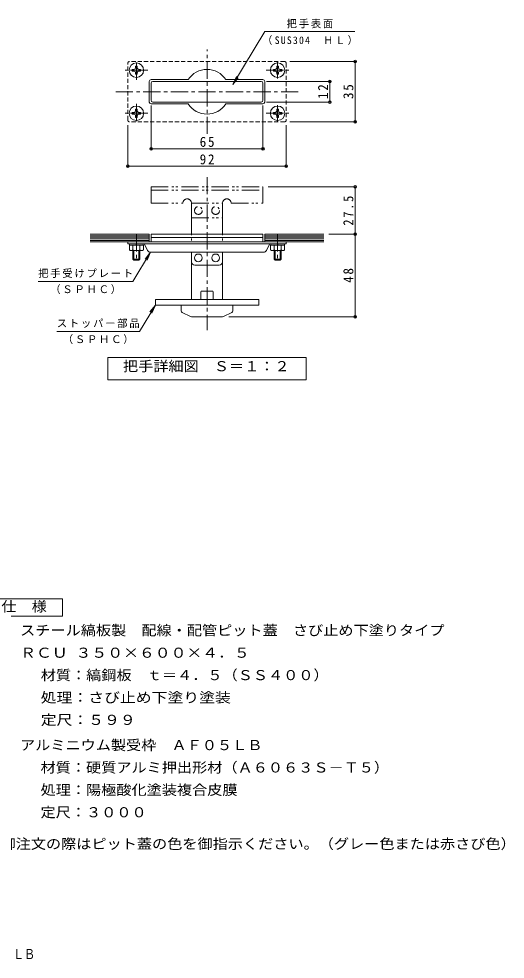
# Model space of a CAD drawing. Units: millimetres, scale not verified, with parts at other scales. Extents: x -295 to 357, y -277 to 269.
# Drawn here: x 74 to 357, y -277 to 269 of the extents above; entities that cross this region are included whole.
import ezdxf
from ezdxf.enums import TextEntityAlignment as Align

# ---------------------------------------------------------------- set-up
doc = ezdxf.new("R2010")
doc.units = ezdxf.units.MM
doc.header["$LTSCALE"] = 2
doc.header["$PDMODE"] = 32
doc.header["$PDSIZE"] = 1.6
for name, pattern in [('CHAIN1', [8, 5, -1, 1, -1]), ('DASHED1', [1.8, 1.2, -0.6]), ('DOUBLE_CHAIN1', [8.8, 5, -1, 0.6, -0.6, 0.6, -1])]:
    doc.linetypes.add(name, pattern=pattern)
for name, color, linetype, lineweight in [('C-0', 6, 'Continuous', 9), ('C-2', 3, 'Continuous', 9), ('C-4', 7, 'Continuous', 9), ('C-5', 7, 'Continuous', 9), ('C-A', 2, 'Continuous', 9), ('D-5', 7, 'Continuous', 9)]:
    doc.layers.add(name, color=color, linetype=linetype, lineweight=lineweight)
doc.layers.add('F-4_F-4ﾚｲﾔ', color=2, linetype='Continuous')
doc.styles.add('ＭＳ ゴシック', font='')
doc.styles.get('ＭＳ ゴシック').set_extended_font_data('MS Gothic')

msp = doc.modelspace()

# ---------------------------------------------------------------- linework, layer by layer
at = {"layer": 'C-0', "linetype": 'CHAIN1'}
for p, q in [((183.77, 202.529), (183.77, 251.529)), ((130.77, 227.029), (236.77, 227.029)), ((183.77, 177.459), (183.77, 88.65)), ((142.77, 144.279), (142.77, 128.415)), ((224.77, 144.279), (224.77, 128.415))]:
    msp.add_line(p, q, dxfattribs=at)
at = {"layer": 'C-0', "linetype": 'DASHED1'}
for p, q in [((137.77, 210.529), (137.77, 243.529)), ((228.77, 244.529), (138.77, 244.529)), ((229.77, 243.529), (229.77, 210.529)), ((228.77, 209.529), (138.77, 209.529))]:
    msp.add_line(p, q, dxfattribs=at)
at = {"layer": 'C-0', "color": 3}
for p, q in [((151.27, 222.029), (151.27, 232.029)), ((215.27, 233.029), (152.27, 233.029)), ((216.27, 222.029), (216.27, 232.029)), ((215.27, 221.029), (152.27, 221.029)), ((151.27, 144.279), (216.27, 144.279)), ((216.27, 144.279), (216.27, 142.279))]:
    msp.add_line(p, q, dxfattribs=at)
at = {"layer": 'C-0', "color": 3, "linetype": 'DOUBLE_CHAIN1'}
for p, q in [((151.27, 171.779), (216.27, 171.779)), ((216.27, 171.779), (216.27, 169.779))]:
    msp.add_line(p, q, dxfattribs=at)
at = {"layer": 'C-0', "color": 4, "linetype": 'DOUBLE_CHAIN1'}
for p, q in [((151.27, 169.779), (151.27, 162.279)), ((216.27, 169.779), (216.27, 162.279)), ((151.27, 162.279), (169.77, 162.279)), ((174.77, 162.279), (174.77, 153.779)), ((174.77, 162.279), (192.77, 162.279)), ((192.77, 162.279), (192.77, 153.779)), ((197.77, 162.279), (216.27, 162.279)), ((174.77, 153.779), (192.77, 153.779))]:
    msp.add_line(p, q, dxfattribs=at)
at = {"layer": 'C-0', "color": 2, "linetype": 'DOUBLE_CHAIN1'}
for p, q in [((174.77, 153.779), (174.77, 139.779)), ((192.77, 153.779), (192.77, 139.779))]:
    msp.add_line(p, q, dxfattribs=at)
at = {"layer": 'C-0', "color": 4}
for p, q in [((151.27, 142.279), (151.27, 139.779)), ((216.27, 142.279), (216.27, 139.779)), ((174.77, 128.279), (174.77, 133.779)), ((192.77, 128.279), (192.77, 133.779)), ((190.77, 126.279), (176.77, 126.279))]:
    msp.add_line(p, q, dxfattribs=at)
at = {"layer": 'C-0'}
for p, q in [((137.77, 139.779), (137.77, 138.779)), ((137.77, 139.779), (229.77, 139.779)), ((229.77, 138.779), (137.77, 138.779)), ((147.408, 138.502), (149.217, 134.884)), ((220.132, 138.502), (218.323, 134.884)), ((229.77, 139.779), (229.77, 138.779)), ((151.006, 133.779), (216.534, 133.779))]:
    msp.add_line(p, q, dxfattribs=at)
at = {"layer": 'C-0', "color": 2}
for p, q in [((174.77, 128.279), (174.77, 106.279)), ((192.77, 128.279), (192.77, 106.279)), ((180.27, 106.779), (180.27, 110.779)), ((186.77, 111.279), (180.77, 111.279)), ((187.27, 106.779), (187.27, 110.779)), ((186.77, 106.279), (180.77, 106.279)), ((168.77, 99.716), (168.77, 103.079)), ((174.167, 96.56), (169.347, 98.809)), ((193.373, 96.56), (198.193, 98.809)), ((198.77, 99.716), (198.77, 103.079)), ((192.105, 96.279), (175.436, 96.279))]:
    msp.add_line(p, q, dxfattribs=at)
at = {"layer": 'C-0', "color": 7}
for p, q in [((153.77, 106.279), (213.77, 106.279)), ((213.77, 106.279), (213.77, 103.079))]:
    msp.add_line(p, q, dxfattribs=at)
at = {"layer": 'C-0', "color": 3, "linetype": 'DOUBLE_CHAIN1'}
msp.add_lwpolyline([(151.27, 171.779), (151.27, 169.779), (216.27, 169.779)], dxfattribs=at)
at = {"layer": 'C-0', "color": 3}
msp.add_lwpolyline([(151.27, 144.279), (151.27, 142.279), (216.27, 142.279)], dxfattribs=at)
at = {"layer": 'C-0', "color": 7}
msp.add_lwpolyline([(153.77, 106.279), (153.77, 103.079), (213.77, 103.079)], dxfattribs=at)
at = {"layer": 'C-0', "color": 4, "linetype": 'DOUBLE_CHAIN1'}
for centre in [(178.77, 158.029), (188.77, 158.029)]:
    msp.add_circle(centre, 2.25, dxfattribs=at)
at = {"layer": 'C-0', "color": 4}
for centre in [(178.77, 130.529), (188.77, 130.529)]:
    msp.add_circle(centre, 2.25, dxfattribs=at)
at = {"layer": 'C-0', "linetype": 'DASHED1'}
for centre, start, end in [((138.77, 243.529), 90, 180), ((228.77, 243.529), 0, 90), ((138.77, 210.529), 180, 270), ((228.77, 210.529), 270, 0)]:
    msp.add_arc(centre, 1, start, end, dxfattribs=at)
at = {"layer": 'C-0', "color": 3}
for centre, start, end in [((152.27, 232.029), 90, 180), ((215.27, 232.029), 0, 90), ((152.27, 222.029), 180, 270), ((215.27, 222.029), 270, 0)]:
    msp.add_arc(centre, 1, start, end, dxfattribs=at)
at = {"layer": 'C-0', "color": 4, "linetype": 'DOUBLE_CHAIN1'}
for centre in [(172.27, 162.279), (195.27, 162.279)]:
    msp.add_arc(centre, 2.5, 0, 180, dxfattribs=at)
at = {"layer": 'C-0'}
for centre, radius, start, end in [((146.961, 138.279), 0.5, 26.56569, 90), ((220.579, 138.279), 0.5, 90, 153.43431), ((151.006, 135.779), 2, 206.5649, 270), ((216.534, 135.779), 2, 270, 333.4351)]:
    msp.add_arc(centre, radius, start, end, dxfattribs=at)
at = {"layer": 'C-0', "color": 4}
for centre, start, end in [((176.77, 128.279), 180, 270), ((190.77, 128.279), 270, 0)]:
    msp.add_arc(centre, 2, start, end, dxfattribs=at)
at = {"layer": 'C-0', "color": 2}
for centre, radius, start, end in [((180.77, 110.779), 0.5, 90, 180), ((186.77, 110.779), 0.5, 0, 90), ((180.77, 106.779), 0.5, 180, 270), ((186.77, 106.779), 0.5, 270, 0), ((169.77, 99.716), 1, 180, 244.98311), ((197.77, 99.716), 1, 295.01689, 0), ((175.436, 99.279), 3, 244.983, 270), ((192.105, 99.279), 3, 270, 295.017)]:
    msp.add_arc(centre, radius, start, end, dxfattribs=at)
at = {"layer": 'C-2'}
for p, q in [((150.27, 233.029), (150.27, 221.029)), ((151.27, 234.029), (172.816, 234.029)), ((216.27, 234.029), (194.725, 234.029)), ((217.27, 233.029), (217.27, 221.029)), ((151.27, 220.029), (172.816, 220.029)), ((216.27, 220.029), (194.725, 220.029)), ((115.965, 143.379), (150.27, 143.379)), ((115.965, 142.479), (150.27, 142.479)), ((251.575, 143.379), (217.27, 143.379)), ((251.575, 142.479), (217.27, 142.479)), ((115.965, 141.579), (150.27, 141.579)), ((115.965, 140.679), (150.27, 140.679)), ((115.965, 139.779), (150.27, 139.779)), ((251.575, 141.579), (217.27, 141.579)), ((251.575, 140.679), (217.27, 140.679)), ((251.575, 139.779), (217.27, 139.779))]:
    msp.add_line(p, q, dxfattribs=at)
for points in [[(115.965, 144.279), (150.27, 144.279), (150.27, 139.779)], [(251.575, 144.279), (217.27, 144.279), (217.27, 139.779)]]:
    msp.add_lwpolyline(points, dxfattribs=at)
for centre, radius, start, end in [((183.77, 227.029), 13, 32.57892, 147.42107), ((151.27, 233.029), 1, 90, 180), ((216.27, 233.029), 1, 0, 90), ((151.27, 221.029), 1, 180, 270), ((183.77, 227.029), 13, 212.57893, 327.42108), ((216.27, 221.029), 1, 270, 0)]:
    msp.add_arc(centre, radius, start, end, dxfattribs=at)
at = {"layer": 'C-4'}
for p, q in [((231.77, 244.529), (270.44, 244.529)), ((269.84, 209.529), (269.84, 244.529)), ((218.27, 233.029), (255.655, 233.029)), ((255.055, 221.029), (255.055, 233.029)), ((151.27, 219.029), (151.27, 193.326)), ((216.27, 219.029), (216.27, 193.326)), ((218.27, 221.029), (255.655, 221.029)), ((137.77, 207.529), (137.77, 183.158)), ((229.77, 207.529), (229.77, 183.158)), ((231.77, 209.529), (270.44, 209.529)), ((151.27, 193.926), (216.27, 193.926)), ((137.77, 183.758), (229.77, 183.758)), ((219.27, 171.779), (270.44, 171.779)), ((269.84, 144.279), (269.84, 171.779)), ((254.575, 144.279), (270.44, 144.279)), ((269.84, 96.279), (269.84, 144.279)), ((196.373, 96.279), (270.44, 96.279))]:
    msp.add_line(p, q, dxfattribs=at)
for p in [(269.84, 244.529), (255.055, 233.029), (255.055, 221.029), (269.84, 209.529), (151.27, 193.926), (216.27, 193.926), (137.77, 183.758), (229.77, 183.758), (269.84, 171.779), (269.84, 144.279), (269.84, 96.279)]:
    msp.add_point(p, dxfattribs=at)
at = {"layer": 'C-5'}
for p, q in [((198.831, 231.285), (200.838, 235.865)), ((198.831, 231.285), (201.955, 235.189)), ((151.006, 133.779), (140.746, 116.819)), ((151.006, 133.779), (147.882, 129.875)), ((151.006, 133.779), (148.999, 129.199)), ((85.746, 116.819), (140.746, 116.819)), ((153.77, 103.079), (144.524, 87.794)), ((153.77, 103.079), (150.646, 99.175)), ((153.77, 103.079), (151.763, 98.499)), ((96.524, 87.794), (144.524, 87.794))]:
    msp.add_line(p, q, dxfattribs=at)
msp.add_lwpolyline([(198.831, 231.285), (217.423, 262.02), (269.587, 262.02)], dxfattribs=at)
msp.add_lwpolyline([(126.27, 59.757), (126.27, 72.757), (241.27, 72.757), (241.27, 59.757)], close=True, dxfattribs=at)
at = {"layer": 'C-A'}
for p, q in [((142.252, 240.779), (142.019, 240.28)), ((142.272, 241.929), (142.252, 240.779)), ((142.272, 241.929), (143.268, 241.929)), ((143.268, 241.929), (143.289, 240.779)), ((143.289, 240.779), (143.521, 240.28)), ((224.252, 240.779), (224.019, 240.28)), ((224.272, 241.929), (224.252, 240.779)), ((224.272, 241.929), (225.268, 241.929)), ((225.268, 241.929), (225.288, 240.779)), ((225.288, 240.779), (225.521, 240.28)), ((140.37, 240.027), (141.521, 240.047)), ((141.521, 240.047), (142.019, 240.28)), ((141.521, 239.011), (142.019, 238.778)), ((142.252, 238.28), (142.019, 238.778)), ((142.272, 237.129), (142.252, 238.28)), ((142.272, 237.129), (143.268, 237.129)), ((143.268, 237.129), (143.289, 238.28)), ((143.289, 238.28), (143.521, 238.778)), ((144.019, 240.047), (143.521, 240.28)), ((144.019, 239.011), (143.521, 238.778)), ((145.17, 240.027), (144.019, 240.047)), ((145.17, 239.031), (144.019, 239.011)), ((145.17, 240.027), (145.17, 239.031)), ((222.37, 240.027), (223.521, 240.047)), ((223.521, 240.047), (224.019, 240.28)), ((223.521, 239.011), (224.019, 238.778)), ((224.252, 238.28), (224.019, 238.778)), ((224.272, 237.129), (224.252, 238.28)), ((224.272, 237.129), (225.268, 237.129)), ((225.268, 237.129), (225.288, 238.28)), ((225.288, 238.28), (225.521, 238.778)), ((226.019, 240.047), (225.521, 240.28)), ((226.019, 239.011), (225.521, 238.778)), ((227.17, 240.027), (226.019, 240.047)), ((227.17, 239.031), (226.019, 239.011)), ((227.17, 240.027), (227.17, 239.031)), ((140.37, 215.027), (141.521, 215.047)), ((141.521, 215.047), (142.019, 215.28)), ((141.521, 214.011), (142.019, 213.778)), ((142.252, 215.779), (142.019, 215.28)), ((142.252, 213.28), (142.019, 213.778)), ((142.272, 216.929), (142.252, 215.779)), ((142.272, 212.129), (142.252, 213.28)), ((142.272, 216.929), (143.268, 216.929)), ((143.268, 216.929), (143.289, 215.779)), ((143.268, 212.129), (143.289, 213.28)), ((143.289, 215.779), (143.521, 215.28)), ((143.289, 213.28), (143.521, 213.778)), ((144.019, 215.047), (143.521, 215.28)), ((144.019, 214.011), (143.521, 213.778)), ((145.17, 215.027), (144.019, 215.047)), ((145.17, 214.031), (144.019, 214.011)), ((145.17, 215.027), (145.17, 214.031)), ((222.37, 215.027), (223.521, 215.047)), ((223.521, 215.047), (224.019, 215.28)), ((223.521, 214.011), (224.019, 213.778)), ((224.252, 215.779), (224.019, 215.28)), ((224.252, 213.28), (224.019, 213.778)), ((224.272, 216.929), (224.252, 215.779)), ((224.272, 212.129), (224.252, 213.28)), ((224.272, 216.929), (225.268, 216.929)), ((225.268, 216.929), (225.288, 215.779)), ((225.268, 212.129), (225.288, 213.28)), ((225.288, 215.779), (225.521, 215.28)), ((225.288, 213.28), (225.521, 213.778)), ((226.019, 215.047), (225.521, 215.28)), ((226.019, 214.011), (225.521, 213.778)), ((227.17, 215.027), (226.019, 215.047)), ((227.17, 214.031), (226.019, 214.011)), ((227.17, 215.027), (227.17, 214.031)), ((142.272, 212.129), (143.268, 212.129)), ((224.272, 212.129), (225.268, 212.129)), ((138.72, 135.154), (138.72, 137.979)), ((138.72, 137.979), (146.82, 137.979)), ((138.77, 138.779), (138.77, 137.979)), ((140.741, 135.154), (140.741, 137.979)), ((142.033, 137.979), (143.414, 138.779)), ((144.799, 135.154), (144.799, 137.979)), ((146.77, 138.779), (146.77, 137.979)), ((146.82, 135.154), (146.82, 137.979)), ((220.72, 135.154), (220.72, 137.979)), ((220.72, 137.979), (228.82, 137.979)), ((220.77, 138.779), (220.77, 137.979)), ((222.741, 135.154), (222.741, 137.979)), ((224.033, 137.979), (225.414, 138.779)), ((226.799, 135.154), (226.799, 137.979)), ((228.77, 138.779), (228.77, 137.979)), ((228.82, 135.154), (228.82, 137.979)), ((139.73, 134.779), (145.81, 134.779)), ((140.77, 134.779), (140.77, 129.878)), ((141.37, 134.779), (141.37, 129.278)), ((144.17, 134.779), (144.17, 129.278)), ((144.77, 134.779), (144.77, 129.878)), ((221.731, 134.779), (227.81, 134.779)), ((222.77, 134.779), (222.77, 129.878)), ((223.37, 134.779), (223.37, 129.278)), ((226.17, 134.779), (226.17, 129.278)), ((226.77, 134.779), (226.77, 129.878)), ((141.37, 129.278), (140.77, 129.878)), ((223.37, 129.278), (222.77, 129.878))]:
    msp.add_line(p, q, dxfattribs=at)
at = {"layer": 'C-A', "linetype": 'CHAIN1'}
for p, q in [((142.77, 234.013), (142.77, 245.339)), ((224.77, 234.694), (224.77, 245.339)), ((149.386, 239.529), (136.219, 239.529)), ((218.154, 239.529), (231.322, 239.529)), ((142.77, 219.925), (142.77, 208.72)), ((224.77, 219.291), (224.77, 208.72)), ((149.386, 214.529), (136.219, 214.529)), ((218.154, 214.529), (231.322, 214.529))]:
    msp.add_line(p, q, dxfattribs=at)
at = {"layer": 'C-A'}
for points in [[(140.37, 240.027), (140.37, 239.031), (141.521, 239.011)], [(222.37, 240.027), (222.37, 239.031), (223.521, 239.011)], [(140.37, 215.027), (140.37, 214.031), (141.521, 214.011)], [(222.37, 215.027), (222.37, 214.031), (223.521, 214.011)], [(141.37, 129.278), (144.17, 129.278), (144.77, 129.878), (140.77, 129.878)], [(223.37, 129.278), (226.17, 129.278), (226.77, 129.878), (222.77, 129.878)]]:
    msp.add_lwpolyline(points, dxfattribs=at)
for centre in [(142.77, 239.529), (224.77, 239.529), (142.77, 214.529), (224.77, 214.529)]:
    msp.add_circle(centre, 4.2, dxfattribs=at)
for centre, radius, start, end in [((139.73, 136.326), 1.548, 229.24547, 310.75471), ((142.77, 140.453), 5.674, 249.04448, 290.95552), ((145.81, 136.326), 1.548, 229.24486, 310.75514), ((221.731, 136.326), 1.548, 229.24547, 310.75471), ((224.77, 140.453), 5.674, 249.04448, 290.95552), ((227.81, 136.326), 1.548, 229.24486, 310.75514)]:
    msp.add_arc(centre, radius, start, end, dxfattribs=at)
at = {"layer": 'D-5', "color": 2}
for p, q in [((54.841, -67.556), (99.841, -67.556)), ((99.841, -67.556), (99.841, -77.556)), ((99.841, -77.556), (54.841, -77.556))]:
    msp.add_line(p, q, dxfattribs=at)

# ---------------------------------------------------------------- texts
at = {"layer": 'C-4', "color": 2, "char_height": 5.865, "attachment_point": 7, "rotation": 90, "style": 'ＭＳ ゴシック'}
for s, insert in [('\\T1.27;\\W0.95;12', (254.055, 222.779)), ('\\T1.27;\\W0.95;35', (268.84, 222.779)), ('\\T1.28;\\W0.9;27.5', (268.84, 149.279)), ('\\T1.27;\\W0.95;48', (268.84, 116.029))]:
    msp.add_mtext(s, dxfattribs=dict(at, insert=insert))
at = {"layer": 'C-4', "color": 2, "char_height": 5.865, "attachment_point": 7, "style": 'ＭＳ ゴシック'}
for s, insert in [('\\T1.27;\\W0.95;65', (179.52, 194.926)), ('\\T1.27;\\W0.95;92', (179.52, 184.758))]:
    msp.add_mtext(s, dxfattribs=dict(at, insert=insert))
at = {"layer": 'C-5', "color": 2, "style": 'ＭＳ ゴシック', "width": 1.1}
msp.add_text('把手詳細図\u3000Ｓ＝１：２', height=5.865, dxfattribs=at).set_placement((134.955, 62.951), align=Align.BOTTOM_LEFT)
at = {"layer": 'C-5', "char_height": 4.399, "attachment_point": 7, "style": 'ＭＳ ゴシック'}
for s, insert in [('\\T1.17;把手表面', (230.005, 263.851)), ('\\T1.24;\\W0.95;（SUS304\u3000ＨＬ）', (216.005, 254.147)), ('\\T1.17;把手受けプレート', (85.746, 118.873)), ('\\T1.17;（ＳＰＨＣ）', (92.746, 109.496)), ('\\T1.17;ストッパー部品', (96.524, 89.848)), ('\\T1.17;（ＳＰＨＣ）', (100.024, 80.471))]:
    msp.add_mtext(s, dxfattribs=dict(at, insert=insert))
at = {"layer": 'D-5', "color": 2, "style": 'ＭＳ ゴシック'}
for s, width, p in [('仕\u3000様', 1.1, (64.341, -76.556)), ('スチール縞板製\u3000配線・配管ピット蓋\u3000さび止め下塗りタイプ', 1.1, (75.259, -90.451)), ('ＲＣＵ ３５０×６００×４．５', 1.15, (75.259, -103.45)), ('材質：縞鋼板\u3000ｔ＝４．５（ＳＳ４００）', 1.1, (87.201, -116.451)), ('処理：さび止め下塗り塗装', 1.15, (87.201, -129.45)), ('定尺：５９９', 1.15, (87.201, -142.451)), ('アルミニウム製受枠\u3000ＡＦ０５ＬＢ', 1.1, (75.169, -157.093)), ('材質：硬質アルミ押出形材（Ａ６０６３Ｓ－Ｔ５）', 1.1, (87.112, -170.093)), ('処理：陽極酸化塗装複合皮膜', 1.1, (87.112, -183.093)), ('定尺：３０００', 1.1, (87.112, -196.093)), ('＊御注文の際はピット蓋の色を御指示ください。（グレー色または赤さび色）', 1.1, (55.041, -214.441))]:
    msp.add_text(s, height=5.865, dxfattribs=dict(at, width=width)).set_placement(p, align=Align.BOTTOM_LEFT)
at = {"layer": 'F-4_F-4ﾚｲﾔ', "style": 'ＭＳ ゴシック', "width": 0.8}
msp.add_text('ＲＣＵ\u3000３５０×６００×４．５＋ＡＦ０５ＬＢ', height=5.865, dxfattribs=at).set_placement((-56.798, -278.397), align=Align.BOTTOM_LEFT)

doc.saveas('drawing.dxf')
